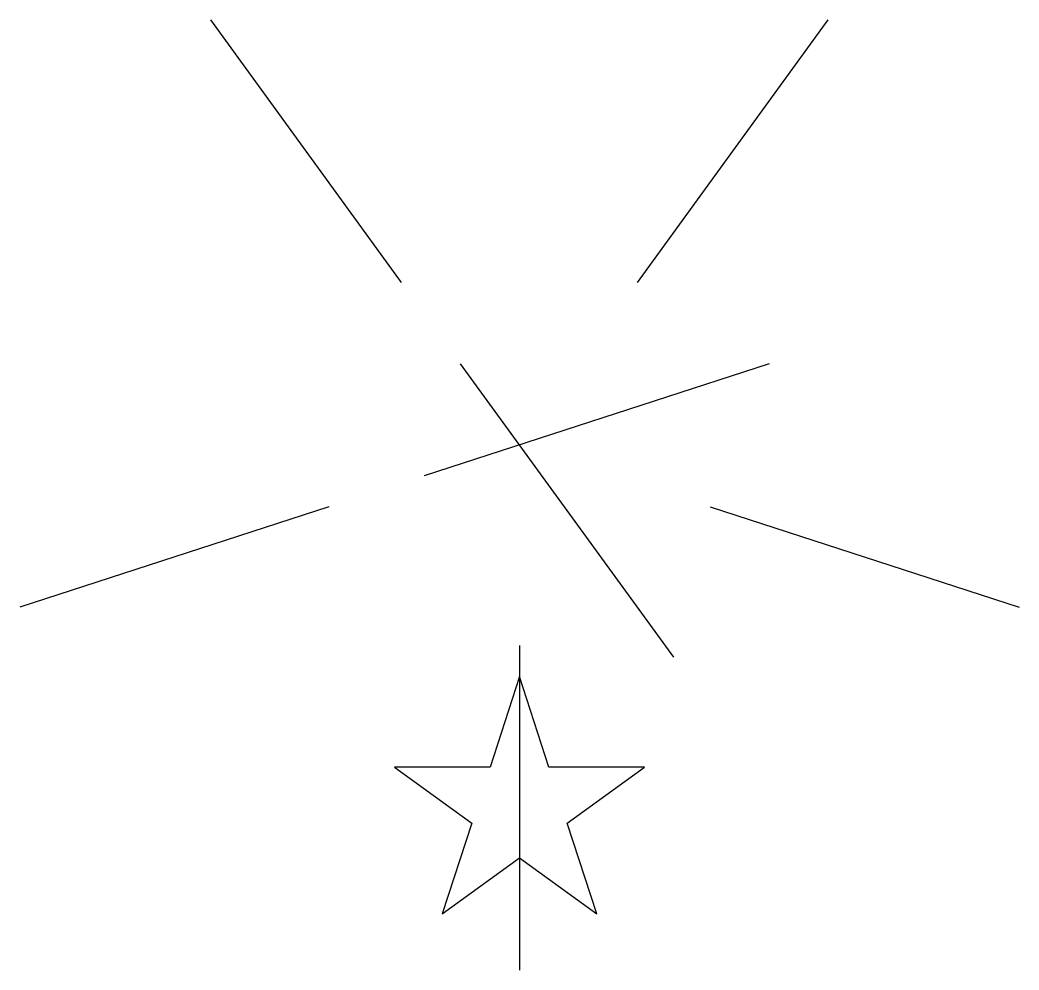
# Model space of a CAD drawing. Header units: millimetres. Extents: x 140 to 520, y 366 to 728.
import ezdxf

# ---------------------------------------------------------------- set-up
doc = ezdxf.new("R2010")
doc.units = ezdxf.units.MM

msp = doc.modelspace()

# ---------------------------------------------------------------- linework, layer by layer
for p, q in [((285.28, 627.67), (212.63, 727.67)), ((375.09, 627.67), (447.74, 727.67)), ((425.29, 596.77, 750), (293.86, 554.06, 750)), ((388.96, 484.97, 750), (307.73, 596.77, 750)), ((257.53, 542.26), (139.97, 504.06)), ((402.84, 542.26), (520.39, 504.06)), ((330.18, 489.48), (330.18, 365.87))]:
    msp.add_line(p, q)
msp.add_lwpolyline([(377.74, 443.12), (341.41, 443.12), (330.18, 477.67), (318.96, 443.12), (282.63, 443.12), (312.02, 421.77), (300.79, 387.22), (330.18, 408.57), (359.57, 387.22), (348.35, 421.77)], close=True)

doc.saveas('drawing.dxf')
